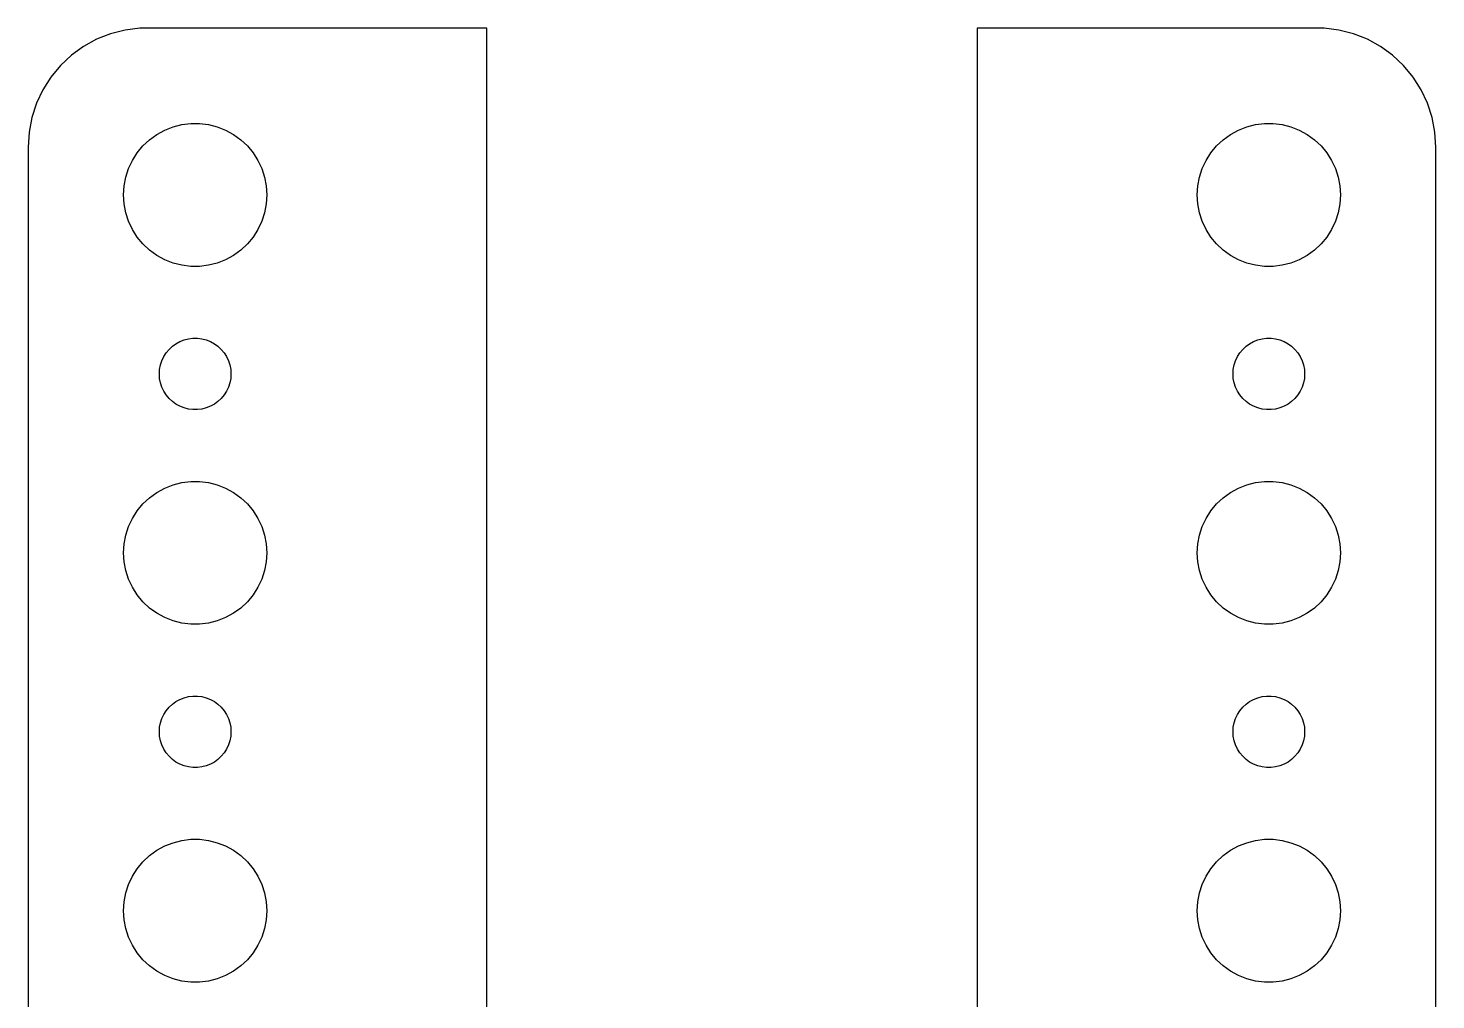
# Model space of a CAD drawing. Header units: metres. Extents: x -30 to 30, y 383 to 793.
# Drawn here: x -29.5 to 29.5, y 500.3 to 541 of the extents above; entities that cross this region are included whole.
import ezdxf

# ---------------------------------------------------------------- set-up
doc = ezdxf.new("R2010")
doc.units = ezdxf.units.M

msp = doc.modelspace()

# ---------------------------------------------------------------- linework, layer by layer
for p, q in [((-26.6289, 540.524), (-27.1791, 540.222)), ((-26.0451, 540.755), (-26.6289, 540.524)), ((-25.4369, 540.911), (-26.0451, 540.755)), ((-24.8139, 540.99), (-25.4369, 540.911)), ((-10.2748, 540.99), (-24.8139, 540.99)), ((-10.2748, 479), (-10.2748, 540.99)), ((24.8139, 540.99), (10.2748, 540.99)), ((10.2748, 540.99), (10.2748, 479)), ((25.4369, 540.911), (24.8139, 540.99)), ((26.0451, 540.755), (25.4369, 540.911)), ((26.6289, 540.524), (26.0451, 540.755)), ((27.1791, 540.222), (26.6289, 540.524)), ((-27.6871, 539.853), (-28.1448, 539.423)), ((-27.1791, 540.222), (-27.6871, 539.853)), ((27.6871, 539.853), (27.1791, 540.222)), ((28.1448, 539.423), (27.6871, 539.853)), ((-28.1448, 539.423), (-28.5451, 538.939)), ((28.5451, 538.939), (28.1448, 539.423)), ((-28.5451, 538.939), (-28.8815, 538.409)), ((28.8815, 538.409), (28.5451, 538.939)), ((-28.8815, 538.409), (-29.1489, 537.841)), ((29.1489, 537.841), (28.8815, 538.409)), ((-29.1489, 537.841), (-29.3429, 537.243)), ((29.3429, 537.243), (29.1489, 537.841)), ((-29.3429, 537.243), (-29.4606, 536.627)), ((-23.427, 536.853), (-23.0621, 536.947)), ((-23.0621, 536.947), (-22.6884, 536.994)), ((-22.6884, 536.994), (-22.3116, 536.994)), ((-22.3116, 536.994), (-21.9379, 536.947)), ((-21.9379, 536.947), (-21.5729, 536.853)), ((21.5729, 536.853), (21.9379, 536.947)), ((21.9379, 536.947), (22.3116, 536.994)), ((22.3116, 536.994), (22.6884, 536.994)), ((22.6884, 536.994), (23.0621, 536.947)), ((23.0621, 536.947), (23.427, 536.853)), ((29.4606, 536.627), (29.3429, 537.243)), ((-29.4606, 536.627), (-29.5, 536)), ((-24.6869, 536.054), (-24.4123, 536.312)), ((-24.4123, 536.312), (-24.1075, 536.533)), ((-24.1075, 536.533), (-23.7773, 536.714)), ((-23.7773, 536.714), (-23.427, 536.853)), ((-21.5729, 536.853), (-21.2227, 536.714)), ((-21.2227, 536.714), (-20.8925, 536.533)), ((-20.8925, 536.533), (-20.5877, 536.312)), ((-20.5877, 536.312), (-20.3131, 536.054)), ((20.3131, 536.054), (20.5877, 536.312)), ((20.5877, 536.312), (20.8925, 536.533)), ((20.8925, 536.533), (21.2227, 536.714)), ((21.2227, 536.714), (21.5729, 536.853)), ((23.427, 536.853), (23.7773, 536.714)), ((23.7773, 536.714), (24.1075, 536.533)), ((24.1075, 536.533), (24.4123, 536.312)), ((24.4123, 536.312), (24.6869, 536.054)), ((29.5, 536), (29.4606, 536.627)), ((-29.5, 536), (-29.5, 472)), ((-25.1289, 535.445), (-24.927, 535.763)), ((-24.927, 535.763), (-24.6869, 536.054)), ((-20.3131, 536.054), (-20.0729, 535.763)), ((-20.0729, 535.763), (-19.8711, 535.445)), ((19.8711, 535.445), (20.0729, 535.763)), ((20.0729, 535.763), (20.3131, 536.054)), ((24.6869, 536.054), (24.927, 535.763)), ((24.927, 535.763), (25.1289, 535.445)), ((29.5, 472), (29.5, 536)), ((-25.2893, 535.104), (-25.1289, 535.445)), ((-19.8711, 535.445), (-19.7107, 535.104)), ((19.7107, 535.104), (19.8711, 535.445)), ((25.1289, 535.445), (25.2893, 535.104)), ((-25.4763, 534.376), (-25.4057, 534.746)), ((-25.4057, 534.746), (-25.2893, 535.104)), ((-19.7107, 535.104), (-19.5942, 534.746)), ((-19.5942, 534.746), (-19.5237, 534.376)), ((19.5237, 534.376), (19.5942, 534.746)), ((19.5942, 534.746), (19.7107, 535.104)), ((25.2893, 535.104), (25.4057, 534.746)), ((25.4057, 534.746), (25.4763, 534.376)), ((-25.5, 534), (-25.4763, 534.376)), ((-25.4763, 533.624), (-25.5, 534)), ((-19.5237, 534.376), (-19.5, 534)), ((-19.5, 534), (-19.5237, 533.624)), ((19.5, 534), (19.5237, 534.376)), ((19.5237, 533.624), (19.5, 534)), ((25.4763, 534.376), (25.5, 534)), ((25.5, 534), (25.4763, 533.624)), ((-25.4057, 533.254), (-25.4763, 533.624)), ((-19.5237, 533.624), (-19.5942, 533.254)), ((19.5942, 533.254), (19.5237, 533.624)), ((25.4763, 533.624), (25.4057, 533.254)), ((-25.2893, 532.896), (-25.4057, 533.254)), ((-25.1289, 532.555), (-25.2893, 532.896)), ((-19.7107, 532.896), (-19.8711, 532.555)), ((-19.5942, 533.254), (-19.7107, 532.896)), ((19.7107, 532.896), (19.5942, 533.254)), ((19.8711, 532.555), (19.7107, 532.896)), ((25.2893, 532.896), (25.1289, 532.555)), ((25.4057, 533.254), (25.2893, 532.896)), ((-24.927, 532.237), (-25.1289, 532.555)), ((-24.6869, 531.946), (-24.927, 532.237)), ((-20.0729, 532.237), (-20.3131, 531.946)), ((-19.8711, 532.555), (-20.0729, 532.237)), ((20.0729, 532.237), (19.8711, 532.555)), ((20.3131, 531.946), (20.0729, 532.237)), ((24.927, 532.237), (24.6869, 531.946)), ((25.1289, 532.555), (24.927, 532.237)), ((-24.4123, 531.688), (-24.6869, 531.946)), ((-24.1075, 531.467), (-24.4123, 531.688)), ((-20.5877, 531.688), (-20.8925, 531.467)), ((-20.3131, 531.946), (-20.5877, 531.688)), ((20.5877, 531.688), (20.3131, 531.946)), ((20.8925, 531.467), (20.5877, 531.688)), ((24.4123, 531.688), (24.1075, 531.467)), ((24.6869, 531.946), (24.4123, 531.688)), ((-23.7773, 531.286), (-24.1075, 531.467)), ((-23.427, 531.147), (-23.7773, 531.286)), ((-23.0621, 531.053), (-23.427, 531.147)), ((-22.6884, 531.006), (-23.0621, 531.053)), ((-22.3116, 531.006), (-22.6884, 531.006)), ((-21.9379, 531.053), (-22.3116, 531.006)), ((-21.5729, 531.147), (-21.9379, 531.053)), ((-21.2227, 531.286), (-21.5729, 531.147)), ((-20.8925, 531.467), (-21.2227, 531.286)), ((21.2227, 531.286), (20.8925, 531.467)), ((21.5729, 531.147), (21.2227, 531.286)), ((21.9379, 531.053), (21.5729, 531.147)), ((22.3116, 531.006), (21.9379, 531.053)), ((22.6884, 531.006), (22.3116, 531.006)), ((23.0621, 531.053), (22.6884, 531.006)), ((23.427, 531.147), (23.0621, 531.053)), ((23.7773, 531.286), (23.427, 531.147)), ((24.1075, 531.467), (23.7773, 531.286)), ((-23.7135, 527.382), (-23.5934, 527.527)), ((-23.5934, 527.527), (-23.4561, 527.656)), ((-23.4561, 527.656), (-23.3037, 527.766)), ((-23.3037, 527.766), (-23.1387, 527.857)), ((-23.1387, 527.857), (-22.9635, 527.927)), ((-22.9635, 527.927), (-22.7811, 527.973)), ((-22.7811, 527.973), (-22.5942, 527.997)), ((-22.5942, 527.997), (-22.4058, 527.997)), ((-22.4058, 527.997), (-22.2189, 527.973)), ((-22.2189, 527.973), (-22.0365, 527.927)), ((-22.0365, 527.927), (-21.8613, 527.857)), ((-21.8613, 527.857), (-21.6963, 527.766)), ((-21.6963, 527.766), (-21.5439, 527.656)), ((-21.5439, 527.656), (-21.4065, 527.527)), ((-21.4065, 527.527), (-21.2865, 527.382)), ((21.2865, 527.382), (21.4065, 527.527)), ((21.4065, 527.527), (21.5439, 527.656)), ((21.5439, 527.656), (21.6963, 527.766)), ((21.6963, 527.766), (21.8613, 527.857)), ((21.8613, 527.857), (22.0365, 527.927)), ((22.0365, 527.927), (22.2189, 527.973)), ((22.2189, 527.973), (22.4058, 527.997)), ((22.4058, 527.997), (22.5942, 527.997)), ((22.5942, 527.997), (22.7811, 527.973)), ((22.7811, 527.973), (22.9635, 527.927)), ((22.9635, 527.927), (23.1387, 527.857)), ((23.1387, 527.857), (23.3037, 527.766)), ((23.3037, 527.766), (23.4561, 527.656)), ((23.4561, 527.656), (23.5934, 527.527)), ((23.5934, 527.527), (23.7135, 527.382)), ((-23.9882, 526.688), (-23.9529, 526.873)), ((-23.9529, 526.873), (-23.8947, 527.052)), ((-23.8947, 527.052), (-23.8145, 527.223)), ((-23.8145, 527.223), (-23.7135, 527.382)), ((-21.2865, 527.382), (-21.1855, 527.223)), ((-21.1855, 527.223), (-21.1053, 527.052)), ((-21.1053, 527.052), (-21.0471, 526.873)), ((-21.0471, 526.873), (-21.0118, 526.688)), ((21.0118, 526.688), (21.0471, 526.873)), ((21.0471, 526.873), (21.1053, 527.052)), ((21.1053, 527.052), (21.1855, 527.223)), ((21.1855, 527.223), (21.2865, 527.382)), ((23.7135, 527.382), (23.8145, 527.223)), ((23.8145, 527.223), (23.8947, 527.052)), ((23.8947, 527.052), (23.9529, 526.873)), ((23.9529, 526.873), (23.9882, 526.688)), ((-24, 526.5), (-23.9882, 526.688)), ((-23.9882, 526.312), (-24, 526.5)), ((-23.9529, 526.127), (-23.9882, 526.312)), ((-21.0118, 526.312), (-21.0471, 526.127)), ((-21.0118, 526.688), (-21, 526.5)), ((-21, 526.5), (-21.0118, 526.312)), ((21, 526.5), (21.0118, 526.688)), ((21.0118, 526.312), (21, 526.5)), ((21.0471, 526.127), (21.0118, 526.312)), ((23.9882, 526.312), (23.9529, 526.127)), ((23.9882, 526.688), (24, 526.5)), ((24, 526.5), (23.9882, 526.312)), ((-23.8947, 525.948), (-23.9529, 526.127)), ((-23.8145, 525.777), (-23.8947, 525.948)), ((-23.7135, 525.618), (-23.8145, 525.777)), ((-21.1855, 525.777), (-21.2865, 525.618)), ((-21.1053, 525.948), (-21.1855, 525.777)), ((-21.0471, 526.127), (-21.1053, 525.948)), ((21.1053, 525.948), (21.0471, 526.127)), ((21.1855, 525.777), (21.1053, 525.948)), ((21.2865, 525.618), (21.1855, 525.777)), ((23.8145, 525.777), (23.7135, 525.618)), ((23.8947, 525.948), (23.8145, 525.777)), ((23.9529, 526.127), (23.8947, 525.948)), ((-23.5934, 525.473), (-23.7135, 525.618)), ((-23.4561, 525.344), (-23.5934, 525.473)), ((-23.3037, 525.234), (-23.4561, 525.344)), ((-23.1387, 525.143), (-23.3037, 525.234)), ((-22.9635, 525.073), (-23.1387, 525.143)), ((-21.8613, 525.143), (-22.0365, 525.073)), ((-21.6963, 525.234), (-21.8613, 525.143)), ((-21.5439, 525.344), (-21.6963, 525.234)), ((-21.4065, 525.473), (-21.5439, 525.344)), ((-21.2865, 525.618), (-21.4065, 525.473)), ((21.4065, 525.473), (21.2865, 525.618)), ((21.5439, 525.344), (21.4065, 525.473)), ((21.6963, 525.234), (21.5439, 525.344)), ((21.8613, 525.143), (21.6963, 525.234)), ((22.0365, 525.073), (21.8613, 525.143)), ((23.1387, 525.143), (22.9635, 525.073)), ((23.3037, 525.234), (23.1387, 525.143)), ((23.4561, 525.344), (23.3037, 525.234)), ((23.5934, 525.473), (23.4561, 525.344)), ((23.7135, 525.618), (23.5934, 525.473)), ((-22.7811, 525.027), (-22.9635, 525.073)), ((-22.5942, 525.003), (-22.7811, 525.027)), ((-22.4058, 525.003), (-22.5942, 525.003)), ((-22.2189, 525.027), (-22.4058, 525.003)), ((-22.0365, 525.073), (-22.2189, 525.027)), ((22.2189, 525.027), (22.0365, 525.073)), ((22.4058, 525.003), (22.2189, 525.027)), ((22.5942, 525.003), (22.4058, 525.003)), ((22.7811, 525.027), (22.5942, 525.003)), ((22.9635, 525.073), (22.7811, 525.027)), ((-24.1075, 521.533), (-23.7773, 521.714)), ((-23.7773, 521.714), (-23.427, 521.853)), ((-23.427, 521.853), (-23.0621, 521.947)), ((-23.0621, 521.947), (-22.6884, 521.994)), ((-22.6884, 521.994), (-22.3116, 521.994)), ((-22.3116, 521.994), (-21.9379, 521.947)), ((-21.9379, 521.947), (-21.5729, 521.853)), ((-21.5729, 521.853), (-21.2227, 521.714)), ((-21.2227, 521.714), (-20.8925, 521.533)), ((20.8925, 521.533), (21.2227, 521.714)), ((21.2227, 521.714), (21.5729, 521.853)), ((21.5729, 521.853), (21.9379, 521.947)), ((21.9379, 521.947), (22.3116, 521.994)), ((22.3116, 521.994), (22.6884, 521.994)), ((22.6884, 521.994), (23.0621, 521.947)), ((23.0621, 521.947), (23.427, 521.853)), ((23.427, 521.853), (23.7773, 521.714)), ((23.7773, 521.714), (24.1075, 521.533)), ((-24.927, 520.763), (-24.6869, 521.054)), ((-24.6869, 521.054), (-24.4123, 521.312)), ((-24.4123, 521.312), (-24.1075, 521.533)), ((-20.8925, 521.533), (-20.5877, 521.312)), ((-20.5877, 521.312), (-20.3131, 521.054)), ((-20.3131, 521.054), (-20.0729, 520.763)), ((20.0729, 520.763), (20.3131, 521.054)), ((20.3131, 521.054), (20.5877, 521.312)), ((20.5877, 521.312), (20.8925, 521.533)), ((24.1075, 521.533), (24.4123, 521.312)), ((24.4123, 521.312), (24.6869, 521.054)), ((24.6869, 521.054), (24.927, 520.763)), ((-25.2893, 520.104), (-25.1289, 520.445)), ((-25.1289, 520.445), (-24.927, 520.763)), ((-20.0729, 520.763), (-19.8711, 520.445)), ((-19.8711, 520.445), (-19.7107, 520.104)), ((19.7107, 520.104), (19.8711, 520.445)), ((19.8711, 520.445), (20.0729, 520.763)), ((24.927, 520.763), (25.1289, 520.445)), ((25.1289, 520.445), (25.2893, 520.104)), ((-25.4057, 519.746), (-25.2893, 520.104)), ((-19.7107, 520.104), (-19.5942, 519.746)), ((19.5942, 519.746), (19.7107, 520.104)), ((25.2893, 520.104), (25.4057, 519.746)), ((-25.5, 519), (-25.4763, 519.376)), ((-25.4763, 519.376), (-25.4057, 519.746)), ((-19.5942, 519.746), (-19.5237, 519.376)), ((-19.5237, 519.376), (-19.5, 519)), ((19.5, 519), (19.5237, 519.376)), ((19.5237, 519.376), (19.5942, 519.746)), ((25.4057, 519.746), (25.4763, 519.376)), ((25.4763, 519.376), (25.5, 519)), ((-25.4763, 518.624), (-25.5, 519)), ((-25.4057, 518.254), (-25.4763, 518.624)), ((-19.5237, 518.624), (-19.5942, 518.254)), ((-19.5, 519), (-19.5237, 518.624)), ((19.5237, 518.624), (19.5, 519)), ((19.5942, 518.254), (19.5237, 518.624)), ((25.4763, 518.624), (25.4057, 518.254)), ((25.5, 519), (25.4763, 518.624)), ((-25.2893, 517.896), (-25.4057, 518.254)), ((-19.5942, 518.254), (-19.7107, 517.896)), ((19.7107, 517.896), (19.5942, 518.254)), ((25.4057, 518.254), (25.2893, 517.896)), ((-25.1289, 517.555), (-25.2893, 517.896)), ((-24.927, 517.237), (-25.1289, 517.555)), ((-19.8711, 517.555), (-20.0729, 517.237)), ((-19.7107, 517.896), (-19.8711, 517.555)), ((19.8711, 517.555), (19.7107, 517.896)), ((20.0729, 517.237), (19.8711, 517.555)), ((25.1289, 517.555), (24.927, 517.237)), ((25.2893, 517.896), (25.1289, 517.555)), ((-24.6869, 516.946), (-24.927, 517.237)), ((-24.4123, 516.688), (-24.6869, 516.946)), ((-20.3131, 516.946), (-20.5877, 516.688)), ((-20.0729, 517.237), (-20.3131, 516.946)), ((20.3131, 516.946), (20.0729, 517.237)), ((20.5877, 516.688), (20.3131, 516.946)), ((24.6869, 516.946), (24.4123, 516.688)), ((24.927, 517.237), (24.6869, 516.946)), ((-24.1075, 516.467), (-24.4123, 516.688)), ((-23.7773, 516.286), (-24.1075, 516.467)), ((-23.427, 516.147), (-23.7773, 516.286)), ((-21.2227, 516.286), (-21.5729, 516.147)), ((-20.8925, 516.467), (-21.2227, 516.286)), ((-20.5877, 516.688), (-20.8925, 516.467)), ((20.8925, 516.467), (20.5877, 516.688)), ((21.2227, 516.286), (20.8925, 516.467)), ((21.5729, 516.147), (21.2227, 516.286)), ((23.7773, 516.286), (23.427, 516.147)), ((24.1075, 516.467), (23.7773, 516.286)), ((24.4123, 516.688), (24.1075, 516.467)), ((-23.0621, 516.053), (-23.427, 516.147)), ((-22.6884, 516.006), (-23.0621, 516.053)), ((-22.3116, 516.006), (-22.6884, 516.006)), ((-21.9379, 516.053), (-22.3116, 516.006)), ((-21.5729, 516.147), (-21.9379, 516.053)), ((21.9379, 516.053), (21.5729, 516.147)), ((22.3116, 516.006), (21.9379, 516.053)), ((22.6884, 516.006), (22.3116, 516.006)), ((23.0621, 516.053), (22.6884, 516.006)), ((23.427, 516.147), (23.0621, 516.053)), ((-23.4561, 512.656), (-23.3037, 512.766)), ((-23.3037, 512.766), (-23.1387, 512.857)), ((-23.1387, 512.857), (-22.9635, 512.927)), ((-22.9635, 512.927), (-22.7811, 512.973)), ((-22.7811, 512.973), (-22.5942, 512.997)), ((-22.5942, 512.997), (-22.4058, 512.997)), ((-22.4058, 512.997), (-22.2189, 512.973)), ((-22.2189, 512.973), (-22.0365, 512.927)), ((-22.0365, 512.927), (-21.8613, 512.857)), ((-21.8613, 512.857), (-21.6963, 512.766)), ((-21.6963, 512.766), (-21.5439, 512.656)), ((21.5439, 512.656), (21.6963, 512.766)), ((21.6963, 512.766), (21.8613, 512.857)), ((21.8613, 512.857), (22.0365, 512.927)), ((22.0365, 512.927), (22.2189, 512.973)), ((22.2189, 512.973), (22.4058, 512.997)), ((22.4058, 512.997), (22.5942, 512.997)), ((22.5942, 512.997), (22.7811, 512.973)), ((22.7811, 512.973), (22.9635, 512.927)), ((22.9635, 512.927), (23.1387, 512.857)), ((23.1387, 512.857), (23.3037, 512.766)), ((23.3037, 512.766), (23.4561, 512.656)), ((-23.8947, 512.052), (-23.8145, 512.223)), ((-23.8145, 512.223), (-23.7135, 512.382)), ((-23.7135, 512.382), (-23.5934, 512.527)), ((-23.5934, 512.527), (-23.4561, 512.656)), ((-21.5439, 512.656), (-21.4065, 512.527)), ((-21.4065, 512.527), (-21.2865, 512.382)), ((-21.2865, 512.382), (-21.1855, 512.223)), ((-21.1855, 512.223), (-21.1053, 512.052)), ((21.1053, 512.052), (21.1855, 512.223)), ((21.1855, 512.223), (21.2865, 512.382)), ((21.2865, 512.382), (21.4065, 512.527)), ((21.4065, 512.527), (21.5439, 512.656)), ((23.4561, 512.656), (23.5934, 512.527)), ((23.5934, 512.527), (23.7135, 512.382)), ((23.7135, 512.382), (23.8145, 512.223)), ((23.8145, 512.223), (23.8947, 512.052)), ((-24, 511.5), (-23.9882, 511.688)), ((-23.9882, 511.688), (-23.9529, 511.873)), ((-23.9529, 511.873), (-23.8947, 512.052)), ((-21.1053, 512.052), (-21.0471, 511.873)), ((-21.0471, 511.873), (-21.0118, 511.688)), ((-21.0118, 511.688), (-21, 511.5)), ((21, 511.5), (21.0118, 511.688)), ((21.0118, 511.688), (21.0471, 511.873)), ((21.0471, 511.873), (21.1053, 512.052)), ((23.8947, 512.052), (23.9529, 511.873)), ((23.9529, 511.873), (23.9882, 511.688)), ((23.9882, 511.688), (24, 511.5)), ((-23.9882, 511.312), (-24, 511.5)), ((-23.9529, 511.127), (-23.9882, 511.312)), ((-23.8947, 510.948), (-23.9529, 511.127)), ((-23.8145, 510.777), (-23.8947, 510.948)), ((-21.1053, 510.948), (-21.1855, 510.777)), ((-21.0471, 511.127), (-21.1053, 510.948)), ((-21.0118, 511.312), (-21.0471, 511.127)), ((-21, 511.5), (-21.0118, 511.312)), ((21.0118, 511.312), (21, 511.5)), ((21.0471, 511.127), (21.0118, 511.312)), ((21.1053, 510.948), (21.0471, 511.127)), ((21.1855, 510.777), (21.1053, 510.948)), ((23.8947, 510.948), (23.8145, 510.777)), ((23.9529, 511.127), (23.8947, 510.948)), ((23.9882, 511.312), (23.9529, 511.127)), ((24, 511.5), (23.9882, 511.312)), ((-23.7135, 510.618), (-23.8145, 510.777)), ((-23.5934, 510.473), (-23.7135, 510.618)), ((-23.4561, 510.344), (-23.5934, 510.473)), ((-21.4065, 510.473), (-21.5439, 510.344)), ((-21.2865, 510.618), (-21.4065, 510.473)), ((-21.1855, 510.777), (-21.2865, 510.618)), ((21.2865, 510.618), (21.1855, 510.777)), ((21.4065, 510.473), (21.2865, 510.618)), ((21.5439, 510.344), (21.4065, 510.473)), ((23.5934, 510.473), (23.4561, 510.344)), ((23.7135, 510.618), (23.5934, 510.473)), ((23.8145, 510.777), (23.7135, 510.618)), ((-23.3037, 510.234), (-23.4561, 510.344)), ((-23.1387, 510.143), (-23.3037, 510.234)), ((-22.9635, 510.073), (-23.1387, 510.143)), ((-22.7811, 510.027), (-22.9635, 510.073)), ((-22.5942, 510.003), (-22.7811, 510.027)), ((-22.4058, 510.003), (-22.5942, 510.003)), ((-22.2189, 510.027), (-22.4058, 510.003)), ((-22.0365, 510.073), (-22.2189, 510.027)), ((-21.8613, 510.143), (-22.0365, 510.073)), ((-21.6963, 510.234), (-21.8613, 510.143)), ((-21.5439, 510.344), (-21.6963, 510.234)), ((21.6963, 510.234), (21.5439, 510.344)), ((21.8613, 510.143), (21.6963, 510.234)), ((22.0365, 510.073), (21.8613, 510.143)), ((22.2189, 510.027), (22.0365, 510.073)), ((22.4058, 510.003), (22.2189, 510.027)), ((22.5942, 510.003), (22.4058, 510.003)), ((22.7811, 510.027), (22.5942, 510.003)), ((22.9635, 510.073), (22.7811, 510.027)), ((23.1387, 510.143), (22.9635, 510.073)), ((23.3037, 510.234), (23.1387, 510.143)), ((23.4561, 510.344), (23.3037, 510.234)), ((-23.7773, 506.714), (-23.427, 506.853)), ((-23.427, 506.853), (-23.0621, 506.947)), ((-23.0621, 506.947), (-22.6884, 506.994)), ((-22.6884, 506.994), (-22.3116, 506.994)), ((-22.3116, 506.994), (-21.9379, 506.947)), ((-21.9379, 506.947), (-21.5729, 506.853)), ((-21.5729, 506.853), (-21.2227, 506.714)), ((21.2227, 506.714), (21.5729, 506.853)), ((21.5729, 506.853), (21.9379, 506.947)), ((21.9379, 506.947), (22.3116, 506.994)), ((22.3116, 506.994), (22.6884, 506.994)), ((22.6884, 506.994), (23.0621, 506.947)), ((23.0621, 506.947), (23.427, 506.853)), ((23.427, 506.853), (23.7773, 506.714)), ((-24.6869, 506.054), (-24.4123, 506.312)), ((-24.4123, 506.312), (-24.1075, 506.533)), ((-24.1075, 506.533), (-23.7773, 506.714)), ((-21.2227, 506.714), (-20.8925, 506.533)), ((-20.8925, 506.533), (-20.5877, 506.312)), ((-20.5877, 506.312), (-20.3131, 506.054)), ((20.3131, 506.054), (20.5877, 506.312)), ((20.5877, 506.312), (20.8925, 506.533)), ((20.8925, 506.533), (21.2227, 506.714)), ((23.7773, 506.714), (24.1075, 506.533)), ((24.1075, 506.533), (24.4123, 506.312)), ((24.4123, 506.312), (24.6869, 506.054)), ((-25.1289, 505.445), (-24.927, 505.763)), ((-24.927, 505.763), (-24.6869, 506.054)), ((-20.3131, 506.054), (-20.0729, 505.763)), ((-20.0729, 505.763), (-19.8711, 505.445)), ((19.8711, 505.445), (20.0729, 505.763)), ((20.0729, 505.763), (20.3131, 506.054)), ((24.6869, 506.054), (24.927, 505.763)), ((24.927, 505.763), (25.1289, 505.445)), ((-25.4057, 504.746), (-25.2893, 505.104)), ((-25.2893, 505.104), (-25.1289, 505.445)), ((-19.8711, 505.445), (-19.7107, 505.104)), ((-19.7107, 505.104), (-19.5942, 504.746)), ((19.5942, 504.746), (19.7107, 505.104)), ((19.7107, 505.104), (19.8711, 505.445)), ((25.1289, 505.445), (25.2893, 505.104)), ((25.2893, 505.104), (25.4057, 504.746)), ((-25.4763, 504.376), (-25.4057, 504.746)), ((-19.5942, 504.746), (-19.5237, 504.376)), ((19.5237, 504.376), (19.5942, 504.746)), ((25.4057, 504.746), (25.4763, 504.376)), ((-25.5, 504), (-25.4763, 504.376)), ((-25.4763, 503.624), (-25.5, 504)), ((-19.5237, 504.376), (-19.5, 504)), ((-19.5, 504), (-19.5237, 503.624)), ((19.5, 504), (19.5237, 504.376)), ((19.5237, 503.624), (19.5, 504)), ((25.4763, 504.376), (25.5, 504)), ((25.5, 504), (25.4763, 503.624)), ((-25.4057, 503.254), (-25.4763, 503.624)), ((-19.5237, 503.624), (-19.5942, 503.254)), ((19.5942, 503.254), (19.5237, 503.624)), ((25.4763, 503.624), (25.4057, 503.254)), ((-25.2893, 502.896), (-25.4057, 503.254)), ((-25.1289, 502.555), (-25.2893, 502.896)), ((-19.7107, 502.896), (-19.8711, 502.555)), ((-19.5942, 503.254), (-19.7107, 502.896)), ((19.7107, 502.896), (19.5942, 503.254)), ((19.8711, 502.555), (19.7107, 502.896)), ((25.2893, 502.896), (25.1289, 502.555)), ((25.4057, 503.254), (25.2893, 502.896)), ((-24.927, 502.237), (-25.1289, 502.555)), ((-24.6869, 501.946), (-24.927, 502.237)), ((-20.0729, 502.237), (-20.3131, 501.946)), ((-19.8711, 502.555), (-20.0729, 502.237)), ((20.0729, 502.237), (19.8711, 502.555)), ((20.3131, 501.946), (20.0729, 502.237)), ((24.927, 502.237), (24.6869, 501.946)), ((25.1289, 502.555), (24.927, 502.237)), ((-24.4123, 501.688), (-24.6869, 501.946)), ((-24.1075, 501.467), (-24.4123, 501.688)), ((-20.5877, 501.688), (-20.8925, 501.467)), ((-20.3131, 501.946), (-20.5877, 501.688)), ((20.5877, 501.688), (20.3131, 501.946)), ((20.8925, 501.467), (20.5877, 501.688)), ((24.4123, 501.688), (24.1075, 501.467)), ((24.6869, 501.946), (24.4123, 501.688)), ((-23.7773, 501.286), (-24.1075, 501.467)), ((-23.427, 501.147), (-23.7773, 501.286)), ((-23.0621, 501.053), (-23.427, 501.147)), ((-22.6884, 501.006), (-23.0621, 501.053)), ((-22.3116, 501.006), (-22.6884, 501.006)), ((-21.9379, 501.053), (-22.3116, 501.006)), ((-21.5729, 501.147), (-21.9379, 501.053)), ((-21.2227, 501.286), (-21.5729, 501.147)), ((-20.8925, 501.467), (-21.2227, 501.286)), ((21.2227, 501.286), (20.8925, 501.467)), ((21.5729, 501.147), (21.2227, 501.286)), ((21.9379, 501.053), (21.5729, 501.147)), ((22.3116, 501.006), (21.9379, 501.053)), ((22.6884, 501.006), (22.3116, 501.006)), ((23.0621, 501.053), (22.6884, 501.006)), ((23.427, 501.147), (23.0621, 501.053)), ((23.7773, 501.286), (23.427, 501.147)), ((24.1075, 501.467), (23.7773, 501.286))]:
    msp.add_line(p, q)

doc.saveas('drawing.dxf')
